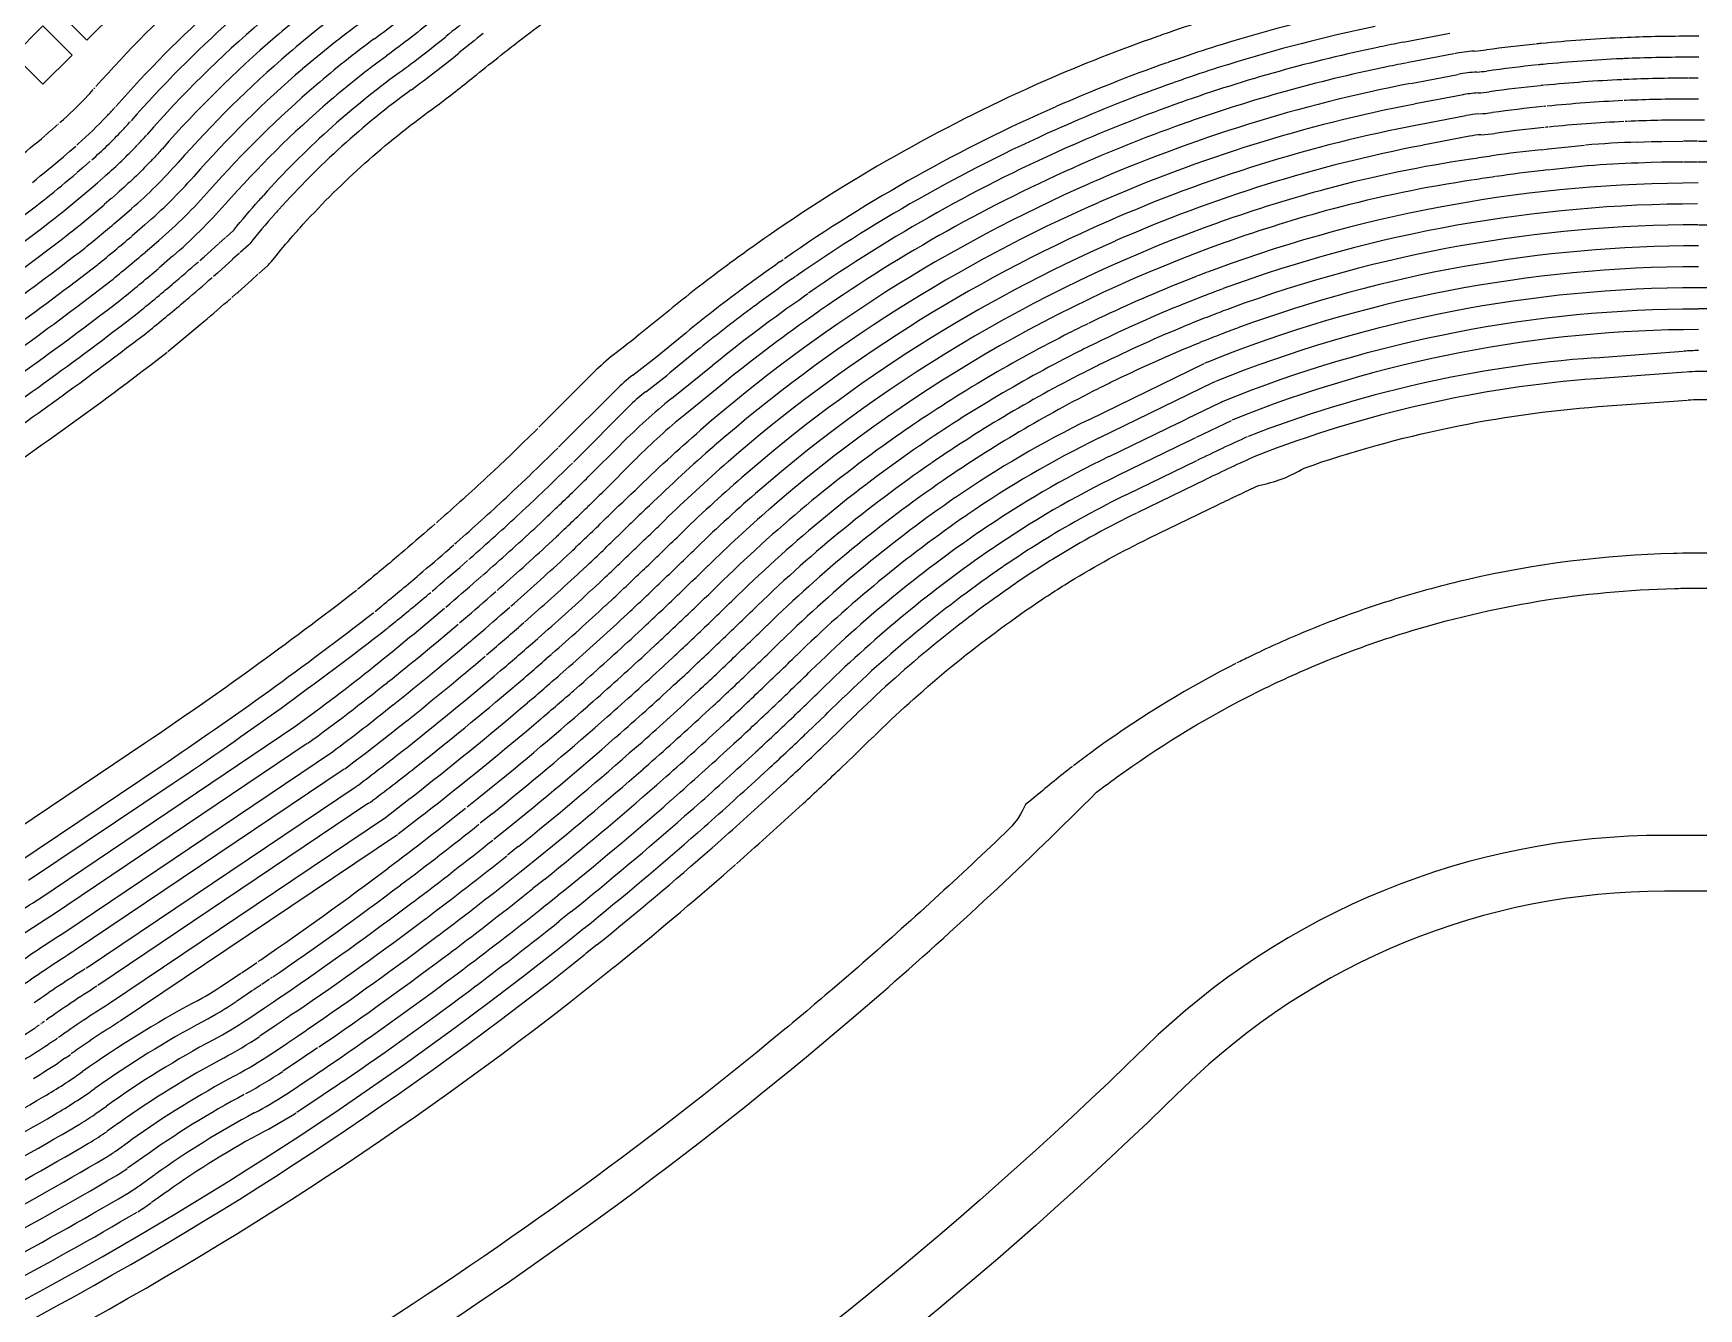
# Model space of a CAD drawing. Extents: x 1548 to 1929, y -174 to 95.
# Drawn here: x 1630.42 to 1636.48, y 40.56 to 45.2 of the extents above; entities that cross this region are included whole.
import ezdxf

# ---------------------------------------------------------------- set-up
doc = ezdxf.new("R2010")
doc.units = 0
doc.layers.add('gbr-dxf_layer0', color=7, linetype='Continuous')
doc.layers.add('gbr-outline-dxf_layer1', color=2, linetype='Continuous')

msp = doc.modelspace()

# ---------------------------------------------------------------- linework, layer by layer
at = {"layer": 'gbr-dxf_layer0'}
for p, q in [((1635.4022, 45.1657), (1635.5708, 45.1981)), ((1635.5863, 45.1235), (1635.4144, 45.0904)), ((1635.4293, 45.0155), (1635.601, 45.0485)), ((1635.6142, 44.9734), (1635.4457, 44.941)), ((1635.4594, 44.8658), (1635.6299, 44.8986)), ((1630.4834, 44.8453), (1630.4626, 44.8271)), ((1636.4975, 44.8823), (1636.4761, 44.8823)), ((1635.6431, 44.8235), (1635.4726, 44.7907)), ((1635.9042, 44.7747), (1635.911, 44.7756)), ((1635.9132, 44.7758), (1635.9291, 44.7774)), ((1635.9303, 44.7775), (1636.0612, 44.7914)), ((1636.2551, 44.8023), (1636.3017, 44.804)), ((1636.3036, 44.8041), (1636.3428, 44.805)), ((1636.3448, 44.805), (1636.4186, 44.8055)), ((1636.4754, 44.8058), (1664.3056, 44.8058)), ((1630.6228, 44.7309), (1630.6015, 44.7119)), ((1636.0714, 44.7158), (1635.937, 44.7016)), ((1636.3032, 44.7278), (1636.2565, 44.7261)), ((1636.3432, 44.7288), (1636.304, 44.7278)), ((1636.4214, 44.7293), (1636.3439, 44.7288)), ((1630.6009, 44.7113), (1630.5778, 44.6912)), ((1630.6272, 44.6332), (1630.6514, 44.6542)), ((1630.6515, 44.6542), (1630.6736, 44.6738)), ((1635.9192, 44.6998), (1635.9123, 44.6989)), ((1635.9356, 44.7015), (1635.9196, 44.6998)), ((1630.7017, 44.5969), (1630.6765, 44.5751)), ((1630.8243, 44.5017), (1630.7761, 44.4597)), ((1636.4756, 44.501), (1663.6233, 44.501)), ((1630.8251, 44.4013), (1630.8747, 44.4441)), ((1631.0929, 44.433), (1631.1176, 44.4549)), ((1631.2011, 44.4278), (1631.1707, 44.4002)), ((1630.9249, 44.3868), (1630.8743, 44.3431)), ((1631.1432, 44.3757), (1631.0901, 44.3279)), ((1631.1686, 44.3984), (1631.1432, 44.3758)), ((1633.1361, 44.3677), (1633.1458, 44.3748)), ((1631.089, 44.327), (1631.0732, 44.3134)), ((1633.1904, 44.3129), (1633.1799, 44.3053)), ((1631.14, 44.2366), (1631.1555, 44.2498)), ((1663.6251, 44.2724), (1636.4758, 44.2724)), ((1633.2799, 44.1894), (1633.2692, 44.1816)), ((1636.4761, 44.1963), (1663.6246, 44.1963)), ((1632.6866, 44.0226), (1632.7936, 44.1097)), ((1632.842, 44.0508), (1632.734, 43.9629)), ((1632.74, 43.8694), (1632.8897, 43.9912)), ((1634.2601, 43.7931), (1634.6781, 43.9963)), ((1636.0997, 44.0176), (1636.4207, 44.0415)), ((1632.9383, 43.9325), (1632.7885, 43.8106)), ((1634.7106, 43.9274), (1634.2947, 43.7253)), ((1636.4286, 43.9657), (1636.1039, 43.9415)), ((1663.6092, 43.9676), (1636.4763, 43.9676)), ((1632.3292, 43.6923), (1632.538, 43.901)), ((1634.3322, 43.6585), (1634.5841, 43.7808)), ((1634.585, 43.7812), (1634.615, 43.7957)), ((1634.7754, 43.7888), (1634.6481, 43.7271)), ((1634.6182, 43.7126), (1634.3662, 43.5903)), ((1634.6466, 43.7264), (1634.6189, 43.713)), ((1632.6107, 43.6501), (1632.4911, 43.5305)), ((1634.3988, 43.5214), (1634.6515, 43.6441)), ((1632.1643, 43.5332), (1632.2253, 43.5911)), ((1634.6839, 43.5751), (1634.4334, 43.4535)), ((1632.2778, 43.5359), (1632.2168, 43.478)), ((1632.2166, 43.4778), (1632.1903, 43.453)), ((1632.2423, 43.397), (1632.2688, 43.422)), ((1631.9332, 43.3244), (1631.9479, 43.3373)), ((1632.3211, 43.3666), (1632.2942, 43.3412)), ((1631.9981, 43.28), (1631.9839, 43.2675)), ((1632.3462, 43.2853), (1632.3731, 43.3105)), ((1632.0342, 43.2101), (1632.05, 43.2237)), ((1632.425, 43.2546), (1632.398, 43.2294)), ((1632.1004, 43.1666), (1632.0834, 43.1519)), ((1632.5289, 43.1429), (1632.5018, 43.1178)), ((1631.6617, 43.0949), (1631.6863, 43.1153)), ((1632.134, 43.0948), (1632.1518, 43.1101)), ((1632.5533, 43.0617), (1632.581, 43.0873)), ((1631.7095, 43.0355), (1631.7034, 43.0307)), ((1631.7353, 43.0569), (1631.7105, 43.0363)), ((1632.2023, 43.0531), (1632.1835, 43.0368)), ((1632.6326, 43.0312), (1632.6055, 43.0061)), ((1632.2344, 42.9798), (1632.253, 42.9962)), ((1632.3029, 42.9386), (1632.2843, 42.9223)), ((1632.7363, 42.9193), (1632.7085, 42.8937)), ((1632.3346, 42.8649), (1632.3552, 42.883)), ((1632.4051, 42.8254), (1632.3848, 42.8076)), ((1632.8396, 42.8072), (1632.8117, 42.7815)), ((1633.354, 42.7706), (1633.3649, 42.7813)), ((1632.4358, 42.7509), (1632.4554, 42.7681)), ((1632.8635, 42.7257), (1632.8912, 42.7511)), ((1633.2995, 42.7177), (1633.309, 42.7269)), ((1633.3091, 42.727), (1633.3539, 42.7706)), ((1633.4071, 42.716), (1633.3621, 42.6723)), ((1632.506, 42.7111), (1632.4854, 42.6931)), ((1632.5358, 42.6359), (1632.5561, 42.6536)), ((1632.943, 42.6952), (1632.9151, 42.6695)), ((1633.3523, 42.6627), (1633.3138, 42.6255)), ((1633.362, 42.6721), (1633.3525, 42.6629)), ((1631.415, 42.6145), (1630.4846, 41.9879)), ((1632.6066, 42.5966), (1632.5864, 42.5788)), ((1633.3134, 42.6251), (1633.2822, 42.5954)), ((1632.6367, 42.5216), (1632.657, 42.5393)), ((1633.0461, 42.5829), (1633.0187, 42.5577)), ((1631.5493, 42.5208), (1630.5674, 41.8598)), ((1632.7068, 42.4817), (1632.6866, 42.464)), ((1633.0705, 42.5018), (1633.0978, 42.5268)), ((1633.1493, 42.4706), (1633.1218, 42.4455)), ((1630.9264, 42.4692), (1630.4011, 42.1157)), ((1630.61, 41.7966), (1631.5925, 42.458)), ((1631.9963, 42.3839), (1632.0393, 42.4178)), ((1632.737, 42.4068), (1632.7576, 42.4248)), ((1631.8367, 42.3553), (1631.7452, 42.2844)), ((1632.0869, 42.3584), (1632.0439, 42.3244)), ((1632.8072, 42.367), (1632.7875, 42.3497)), ((1632.0938, 42.2663), (1632.1344, 42.2986)), ((1632.8376, 42.2922), (1632.8582, 42.3103)), ((1631.7426, 42.2825), (1630.7341, 41.604)), ((1632.1822, 42.2392), (1632.1432, 42.2083)), ((1632.9082, 42.2527), (1632.8883, 42.2353)), ((1632.1886, 42.1466), (1632.2297, 42.1793)), ((1632.9553, 42.1583), (1632.9731, 42.1741)), ((1632.2778, 42.1201), (1632.2356, 42.0866)), ((1632.2836, 42.0271), (1632.3254, 42.0606)), ((1632.3734, 42.0014), (1632.3317, 41.968)), ((1632.3794, 41.9082), (1632.4215, 41.942)), ((1632.4688, 41.8822), (1632.4268, 41.8485)), ((1631.1139, 41.7389), (1631.173, 41.7786)), ((1631.2778, 41.7573), (1631.2494, 41.7374)), ((1632.4905, 41.769), (1632.5329, 41.803)), ((1631.2161, 41.7158), (1631.1571, 41.6761)), ((1631.2473, 41.7361), (1631.2178, 41.7169)), ((1631.1988, 41.6119), (1631.2587, 41.6522)), ((1631.3637, 41.6314), (1631.3359, 41.612)), ((1630.4394, 41.59), (1630.4291, 41.583)), ((1630.4464, 41.5944), (1630.4444, 41.5931)), ((1631.3017, 41.5893), (1631.2418, 41.549)), ((1631.3345, 41.611), (1631.3021, 41.5896)), ((1631.3784, 41.5486), (1631.4078, 41.5688)), ((1630.4723, 41.5198), (1630.4907, 41.5323)), ((1631.2841, 41.4854), (1631.3444, 41.5258)), ((1631.345, 41.5262), (1631.3782, 41.5484)), ((1631.4519, 41.5067), (1631.4209, 41.4854)), ((1630.533, 41.4689), (1630.5145, 41.4563)), ((1631.3861, 41.4621), (1631.3259, 41.4217)), ((1631.4199, 41.4847), (1631.3868, 41.4625)), ((1631.4638, 41.4223), (1631.5003, 41.4471)), ((1631.3354, 41.3361), (1631.4293, 41.3989)), ((1631.4298, 41.3992), (1631.4634, 41.422)), ((1631.5437, 41.3844), (1631.5073, 41.3597)), ((1631.4723, 41.336), (1631.3766, 41.272)), ((1631.5066, 41.3593), (1631.4731, 41.3365)), ((1630.6424, 41.2655), (1630.684, 41.2949)), ((1630.7284, 41.2329), (1630.6867, 41.2035)), ((1630.7157, 41.1304), (1630.7729, 41.1707)), ((1630.8163, 41.1081), (1630.7606, 41.0687)), ((1630.8035, 41.0056), (1630.8606, 41.046)), ((1630.9053, 40.9843), (1630.8481, 40.9438))]:
    msp.add_line(p, q, dxfattribs=at)
at = {"layer": 'gbr-dxf_layer0', "linetype": 'Continuous'}
for points in [[(1632.6513, 45.7995, 0.031626), (1631.8816, 45.255, -0.015796), (1631.7035, 45.1161)], [(1635.6594, 45.4654, -0.016665), (1635.6363, 45.4632, 0.030437), (1635.5236, 45.4482), (1635.3521, 45.4152, 0.003844), (1635.264, 45.3974, 0.024665), (1634.7092, 45.2536, 0.007489), (1634.5698, 45.2081, 0.00285), (1634.5081, 45.1866, 0.018737), (1634.0976, 45.0248, 0.04827), (1633.094, 44.4627)], [(1631.3872, 44.4888, -0.052047), (1631.8538, 44.9107, 0.002988), (1631.8941, 44.9407, 0.010153), (1632.0308, 45.0476, -0.004011), (1632.1189, 45.1182, -0.004987), (1632.173, 45.1606, -0.005088), (1632.2759, 45.2379, -0.006838), (1632.4326, 45.3509, 0.017764), (1632.4405, 45.3567)], [(1666.3983, 42.2801), (1636.3529, 42.2801, 0.196007), (1634.4629, 41.5094, -0.196002), (1624.0481, 37.2636), (1618.5478, 37.2636, -0.196002), (1608.133, 41.5094, 0.196006), (1606.243, 42.2801), (1585.1264, 42.2801, -0.414217), (1584.3299, 43.0766), (1584.3299, 45.0951, -0.014221), (1584.3296, 45.105)], [(1630.5761, 44.7912, -0.008883), (1630.5809, 44.7955, 0.024559), (1630.6853, 44.8962)], [(1630.5051, 44.8649, -0.020728), (1630.5021, 44.8621), (1630.4842, 44.8461)], [(1630.4152, 44.6558, 0.003198), (1630.5282, 44.7491), (1630.5511, 44.769), (1630.5723, 44.788)], [(1630.8877, 44.7783, -0.01082), (1630.8823, 44.7724, -0.006478), (1630.8527, 44.74)], [(1630.8523, 44.7396, -0.024625), (1630.7313, 44.6232, -0.013002), (1630.724, 44.6168), (1630.7023, 44.5975)], [(1664.4106, 44.7119, -0.031557), (1664.4061, 44.7134, 0.081989), (1664.3144, 44.7299, -0.040761), (1664.3082, 44.7296), (1636.474, 44.7296)], [(1630.1998, 44.3041, 0.007776), (1630.5104, 44.5364, 0.003265), (1630.6271, 44.6331)], [(1629.9392, 43.936, 0.016265), (1630.6054, 44.4169, 0.003329), (1630.7259, 44.517), (1630.7749, 44.5598)], [(1631.1199, 44.457), (1631.1478, 44.4823, -0.010945), (1631.2382, 44.5894)], [(1631.2956, 44.5393, 0.011153), (1631.2057, 44.4327, -0.042508), (1631.2013, 44.428)], [(1631.2391, 44.3245), (1631.2591, 44.3428), (1631.2698, 44.3527, 0.038367), (1631.2845, 44.3682), (1631.3013, 44.389, -0.008989), (1631.3717, 44.4718, -0.002946), (1631.3864, 44.4881)], [(1633.0923, 44.4616, 0.012715), (1633.0867, 44.4576), (1633.0763, 44.4502, 0.007313), (1632.9348, 44.3484, 0.006363), (1632.8289, 44.2681, 0.005339), (1632.7296, 44.1888), (1632.6216, 44.101, -0.009839), (1632.5385, 44.0359, 0.035317), (1632.4662, 43.9732), (1632.2576, 43.7647)], [(1630.0243, 43.8095, 0.01631), (1630.7004, 44.2976, 0.003397), (1630.8249, 44.4012)], [(1630.1101, 43.6835, 0.016342), (1630.7956, 44.1784, 0.003445), (1630.9234, 44.2848)], [(1630.9081, 44.0403), (1630.9663, 44.0885), (1631.0384, 44.149, 0.003079), (1631.1362, 44.2333)], [(1632.8902, 43.9916, -0.018275), (1633.2239, 44.2428), (1633.236, 44.2517)], [(1634.6164, 43.7964), (1634.7393, 43.856, -0.058348), (1634.7471, 43.8602, -0.096132), (1636.4747, 44.1962)], [(1629.3714, 42.9803, 0.010418), (1629.3762, 42.9831, 0.005267), (1629.8954, 43.3245), (1630.2091, 43.5353, 0.016361), (1630.9048, 44.0377)], [(1636.1027, 43.9415, 0.074512), (1634.8648, 43.6599, 0.006816), (1634.6847, 43.5755)], [(1632.6454, 43.8934, 0.035376), (1632.5919, 43.8472), (1632.3831, 43.6384)], [(1633.4791, 42.6437), (1633.4892, 42.6536, -0.042084), (1634.0465, 43.1106, -0.012899), (1634.1893, 43.2033, -0.024826), (1634.4765, 43.361), (1634.7293, 43.4837, -0.00565), (1634.8761, 43.5531, 0.089193), (1635.0412, 43.6163, -0.065661), (1636.1115, 43.8398), (1636.4361, 43.864)], [(1636.4382, 43.8642, -0.016544), (1636.4768, 43.8657), (1663.6106, 43.8657, -0.19894), (1664.2644, 43.5947), (1664.3822, 43.4769), (1664.4757, 43.3831, 0.198886), (1664.9548, 43.1845), (1665.8829, 43.1845, 0.018038), (1665.9626, 43.1876, 0.007268), (1665.9944, 43.1903)], [(1632.2538, 43.7609, -0.003787), (1632.1548, 43.6646), (1632.0946, 43.6074), (1632.0684, 43.5828, -0.005132), (1631.8911, 43.4228, 0.007532), (1631.8847, 43.4172)], [(1632.3732, 43.3105, 0.003306), (1632.488, 43.4203, -0.009751), (1632.6076, 43.5353, -0.014619), (1632.8456, 43.7543)], [(1632.269, 43.4222, 0.003262), (1632.381, 43.5289, -0.004507), (1632.4372, 43.5844), (1632.5568, 43.7039)], [(1631.9512, 43.34, -0.012016), (1631.9579, 43.3459, 0.005164), (1632.1379, 43.5083), (1632.1641, 43.533)], [(1631.8807, 43.4139), (1631.8662, 43.4009, -0.003184), (1631.7542, 43.3047)], [(1632.0528, 43.2264, -0.027648), (1632.056, 43.229, 0.005274), (1632.2423, 43.397)], [(1631.7522, 43.3029, 0.004207), (1631.7471, 43.2983, -0.003052), (1631.6219, 43.1942), (1631.5977, 43.1741)], [(1632.4497, 43.1734), (1632.4774, 43.1991, 0.00338), (1632.5965, 43.3124)], [(1664.6091, 42.6267), (1664.607, 42.6267, -0.0775), (1664.4678, 42.662, -0.095891), (1664.3213, 42.7613), (1664.0637, 43.0189), (1663.8829, 43.2, 0.198312), (1663.6248, 43.3069), (1636.4763, 43.3069, 0.003992), (1636.4174, 43.3064), (1636.3978, 43.3059, -0.011109), (1636.3856, 43.3054, 0.050647), (1635.6378, 43.2112, 0.018565), (1635.3706, 43.139)], [(1631.6868, 43.1157, 0.003083), (1631.8143, 43.2217, -0.005636), (1631.8197, 43.2266)], [(1631.5934, 43.1708, -0.016628), (1630.8268, 42.6168), (1630.3028, 42.264, 0.012958), (1630.1024, 42.1299)], [(1633.9881, 43.1942, 0.042049), (1633.4181, 42.7267), (1633.4075, 42.7164)], [(1635.3686, 43.1383, 0.020564), (1635.0798, 43.0354), (1635.0564, 43.0258), (1635.0336, 43.0164, 0.014033), (1634.8431, 42.93, 0.004671), (1634.7968, 42.9074)], [(1634.8589, 42.796, -0.004206), (1634.8985, 42.8153, -0.017436), (1635.1279, 42.9174, -0.020694), (1635.4085, 43.0174, -0.069227), (1636.3882, 43.1782, 0.009075), (1636.4027, 43.1787, -0.005163), (1636.4766, 43.1795), (1663.6246, 43.1795, -0.198254), (1663.7928, 43.1099), (1664.2312, 42.6715, 0.095921), (1664.4179, 42.545, 0.077537), (1664.5952, 42.5), (1664.6048, 42.499)], [(1632.6568, 42.9497), (1632.6846, 42.9752, 0.003402), (1632.8076, 43.0921)], [(1631.7274, 42.7551, 0.006702), (1632.013, 42.9902, -0.009097), (1632.018, 42.9946)], [(1632.7607, 42.8382), (1632.7879, 42.8632, 0.00341), (1632.9129, 42.9815)], [(1630.2421, 41.9171, -0.003477), (1630.2472, 41.9205, -0.013317), (1630.4418, 42.0509), (1631.3735, 42.6784, 0.012538), (1631.6583, 42.8956)], [(1634.7933, 42.9054), (1634.7907, 42.9041), (1634.7697, 42.8932, 0.040208), (1634.2609, 42.5772, 0.004947), (1634.2022, 42.5332)], [(1629.6102, 39.2628), (1629.6298, 39.2712, 0.004111), (1629.8404, 39.3626), (1629.9392, 39.4251), (1630.1233, 39.4917), (1630.1789, 39.5178), (1630.2412, 39.5481), (1630.2607, 39.5572), (1630.3031, 39.5778), (1630.3344, 39.593, 0.00484), (1630.5759, 39.7147), (1630.6118, 39.7332), (1630.6554, 39.7553), (1630.7375, 39.7988, 0.016802), (1631.5528, 40.2671, 0.037765), (1633.3951, 41.6126), (1633.5023, 41.705, 0.017743), (1634.2864, 42.4373, -0.006176), (1634.3575, 42.4901, -0.038834), (1634.8335, 42.7828), (1634.8513, 42.7919), (1634.8579, 42.7955)], [(1630.3215, 41.7863, -0.023043), (1630.3242, 41.7884, -0.008706), (1630.3338, 41.795, -0.013592), (1630.5256, 41.9235), (1631.5066, 42.584, 0.007844), (1631.7266, 42.7545)], [(1632.9669, 42.6137), (1632.9946, 42.6391, 0.003424), (1633.1236, 42.7604)], [(1630.1604, 42.0462, -0.01308), (1630.3582, 42.1787), (1630.8834, 42.5321)], [(1634.1987, 42.5305, 0.01149), (1634.0656, 42.4228), (1634.0501, 42.4096), (1634.0275, 42.3923, -0.095557), (1633.9688, 42.3041, -0.012434), (1633.4186, 41.801), (1633.3239, 41.7194), (1633.3125, 41.7095, -0.004647), (1633.0991, 41.531, -0.033123), (1631.4857, 40.3753, -0.007194), (1631.1438, 40.17, -0.009619), (1630.6775, 39.9112), (1630.6142, 39.8777), (1630.5969, 39.8685), (1630.5538, 39.8464), (1630.5174, 39.8279, -0.00484), (1630.2782, 39.7072)], [(1631.5943, 42.4591, 0.010625), (1631.5982, 42.4617, 0.005647), (1631.7596, 42.5858)], [(1633.2187, 42.3958, 0.003449), (1633.3521, 42.5211), (1633.3841, 42.5515)], [(1630.5097, 41.5457, -0.013922), (1630.6922, 41.6677), (1631.6997, 42.3455), (1631.7893, 42.415)], [(1631.6413, 42.3989, -0.011327), (1631.6343, 42.3943), (1630.6535, 41.734)], [(1632.9759, 42.1766, 0.00545), (1633.191, 42.3707), (1633.2177, 42.3951)], [(1631.2358, 41.8211, -0.00615), (1631.2456, 41.8276, 0.011393), (1631.7087, 42.1606)], [(1631.3227, 41.6956, -0.006597), (1631.3299, 41.7003, 0.011428), (1631.8001, 42.0383)], [(1631.4082, 41.5692, -0.011095), (1631.415, 41.5738, 0.011465), (1631.8926, 41.9168)], [(1630.4589, 41.6034, -0.022149), (1630.4563, 41.6015), (1630.4495, 41.5966)]]:
    msp.add_lwpolyline(points, format="xyb", dxfattribs=at)
for points in [[(1630.5071, 45.2788), (1630.6131, 45.3848), (1630.7191, 45.2788), (1630.6131, 45.1727)], [(1630.3472, 45.1188), (1630.4532, 45.2249), (1630.5592, 45.1189), (1630.4532, 45.0128)]]:
    msp.add_lwpolyline(points, close=True, dxfattribs=at)
for points in [[(1631.024, 44.3716), (1631.0395, 44.3849), (1631.0924, 44.4326)], [(1631.1578, 44.2518), (1631.1629, 44.2564), (1631.2114, 44.3001), (1631.2353, 44.3214)], [(1633.2294, 42.6503), (1633.261, 42.6804), (1633.2995, 42.7177)], [(1633.4237, 42.5899), (1633.4557, 42.6211), (1633.4781, 42.6427)], [(1633.3846, 42.552), (1633.3978, 42.565), (1633.4232, 42.5896)], [(1631.1757, 41.7804), (1631.2069, 41.8007), (1631.2318, 41.8181)], [(1631.2595, 41.6527), (1631.2919, 41.6742), (1631.3212, 41.6946)]]:
    msp.add_lwpolyline(points, dxfattribs=at)
at = {"layer": 'gbr-dxf_layer0'}
for centre, radius, start, end in [((1634.0508, 41.9922), 4.5459, 131.83784, 138.50582), ((1633.638, 42.4617), 3.5898, 126.34134, 130.67926), ((1634.0513, 41.9927), 4.4439, 131.84102, 138.59323), ((1633.6391, 42.4629), 3.5131, 126.1268, 130.71388), ((1629.5937, 48.0063), 3.5021, 306.14771, 309.73895), ((1636.5022, 39.5602), 7.2565, 128.26287, 129.16971), ((1636.4443, 39.7055), 5.7112, 101.7265, 107.36735), ((1634.0513, 41.9927), 4.3677, 131.84677, 138.62659), ((1634.0497, 41.9911), 4.2913, 130.76465, 138.5993), ((1633.6392, 42.463), 3.4369, 126.11634, 130.70858), ((1636.5021, 39.5601), 7.1803, 128.26529, 129.17344), ((1636.4443, 39.7055), 5.635, 101.71472, 107.35613), ((1634.0497, 41.9911), 4.2151, 130.75888, 138.6043), ((1633.6402, 42.4632), 3.3608, 126.12814, 130.73082), ((1629.3262, 48.3636), 4.101, 306.21732, 309.2028), ((1636.4439, 39.7055), 5.5586, 101.72285, 109.4505), ((1636.16, 40.565), 4.8061, 107.2034, 108.90468), ((1636.4632, 39.6304), 5.6361, 100.87216, 101.74705), ((1635.6117, 45.8129), 0.6813, 274.16382, 277.78275), ((1636.4321, 39.7043), 5.4822, 95.75411, 97.61991), ((1635.9632, 44.4454), 0.718, 94.85432, 96.24663), ((1636.4443, 39.7052), 5.4824, 92.64771, 95.65382), ((1636.2406, 44.2757), 0.9074, 92.59411, 93.03158), ((1636.4352, 39.705), 5.4822, 90.00299, 92.43989), ((1636.433, 39.705), 5.4823, 89.53771, 89.96626), ((1634.048, 41.9895), 4.1387, 130.73615, 138.5695), ((1633.6402, 42.4632), 3.2846, 126.15086, 130.72484), ((1629.3263, 48.3636), 4.1772, 306.2063, 309.19622), ((1636.4647, 39.6306), 5.7887, 109.39687, 113.69135), ((1636.4533, 39.7086), 5.7113, 108.91505, 109.53092), ((1636.16, 40.565), 4.7299, 107.19033, 108.89222), ((1636.4634, 39.6304), 5.5599, 100.89769, 101.73735), ((1635.7032, 44.5297), 0.6051, 94.10158, 100.99957), ((1636.4413, 39.7052), 5.4059, 95.84749, 97.817), ((1635.9612, 44.4452), 0.6418, 94.58017, 96.12994), ((1636.4424, 39.7053), 5.4059, 92.61869, 95.64706), ((1636.2436, 44.276), 0.8309, 92.66109, 93.26473), ((1636.438, 39.705), 5.406, 90.02725, 92.45347), ((1636.4365, 39.705), 5.406, 89.56942, 89.9864), ((1634.048, 41.9895), 4.0625, 130.72956, 138.57309), ((1633.6418, 42.4646), 3.208, 126.16293, 138.07179), ((1636.4647, 39.6306), 5.7125, 109.41664, 113.68235), ((1636.4661, 39.6303), 5.4841, 100.92022, 113.68613), ((1636.4531, 39.7085), 5.6351, 108.90234, 109.54892), ((1636.4439, 39.7055), 5.4824, 101.71028, 109.43952), ((1635.7019, 44.5295), 0.5287, 93.5078, 100.87508), ((1635.6422, 45.5089), 0.4525, 273.63578, 277.94702), ((1636.4425, 39.7053), 5.3297, 92.63412, 95.66136), ((1636.2435, 44.276), 0.7547, 92.75566, 93.35397), ((1636.438, 39.705), 5.3298, 90.00256, 92.4683), ((1636.436, 39.705), 5.3298, 89.57873, 89.95615), ((1629.6086, 45.9087), 1.376, 311.19792, 316.76714), ((1629.6068, 45.9066), 1.3759, 316.90086, 318.39912), ((1630.8528, 44.7967), 0.2928, 136.08932, 137.25199), ((1634.0466, 41.9877), 3.9863, 130.70477, 138.5329), ((1633.6418, 42.4646), 3.1318, 126.17431, 138.08095), ((1635.7019, 44.5295), 0.4525, 93.67865, 101.02026), ((1635.6422, 45.5089), 0.5287, 273.4728, 277.80134), ((1636.4414, 39.7053), 5.3297, 95.82437, 97.83144), ((1635.9614, 44.4452), 0.5656, 94.73572, 95.93917), ((1636.441, 39.7053), 5.2534, 90.00175, 92.49749), ((1636.4397, 39.7053), 5.2534, 89.59984, 89.97208), ((1629.6077, 45.9077), 1.478, 316.82346, 318.3107), ((1630.8537, 44.7976), 0.1908, 136.21036, 138.03183), ((1634.0466, 41.9877), 3.9101, 130.69813, 138.53924), ((1636.4997, 39.5575), 5.8697, 113.72799, 124.7929), ((1636.4665, 39.6313), 5.6361, 109.42646, 113.71029), ((1636.4661, 39.6303), 5.4079, 100.89871, 113.69648), ((1635.7034, 44.5294), 0.3764, 94.11195, 101.10209), ((1635.6438, 45.5092), 0.6051, 273.34772, 277.78182), ((1636.4452, 39.7055), 5.2536, 95.8654, 97.8574), ((1635.9563, 44.4446), 0.4893, 94.24295, 95.25118), ((1636.4439, 39.7053), 5.2534, 92.64905, 95.66241), ((1636.2308, 44.2754), 0.6784, 91.73342, 92.09383), ((1630.4763, 44.9069), 0.0508, 307.73884, 312.1535), ((1629.6082, 45.9082), 1.5542, 311.13921, 316.79664), ((1629.6076, 45.9077), 1.5542, 316.8352, 318.33279), ((1630.7448, 44.9044), 0.0381, 310.43957, 315.26683), ((1636.4997, 39.5574), 5.7935, 113.71826, 124.79433), ((1636.4665, 39.6313), 5.5599, 109.41617, 113.70142), ((1636.4661, 39.6303), 5.3314, 100.89723, 113.68303), ((1635.6438, 45.5092), 0.6813, 273.53892, 277.67227), ((1636.4451, 39.7055), 5.1774, 95.8909, 97.87175), ((1635.9565, 44.4446), 0.4131, 93.98571, 95.53945), ((1636.4439, 39.7053), 5.1772, 92.65079, 95.67727), ((1636.2311, 44.2754), 0.6022, 91.55904, 92.10901), ((1636.4411, 39.7053), 5.1772, 90.01815, 92.47392), ((1636.4395, 39.7053), 5.1772, 89.61373, 89.98608), ((1623.1491, 53.5855), 11.4104, 309.14758, 309.85385), ((1629.6099, 45.91), 1.6306, 311.04537, 316.68809), ((1629.6079, 45.9077), 1.6305, 316.81176, 318.32434), ((1630.7437, 44.903), 0.1143, 316.57098, 319.22085), ((1636.4987, 39.5569), 5.7171, 113.71599, 124.7768), ((1636.4661, 39.6303), 5.2552, 100.9113, 113.69463), ((1635.7034, 44.5294), 0.3002, 93.75356, 101.30939), ((1636.4075, 40.081), 4.7207, 96.12804, 98.30542), ((1636.4417, 39.705), 5.1007, 92.11248, 94.24021), ((1636.4725, 39.5763), 5.2296, 90.00039, 90.56582), ((1630.6988, 44.6453), 0.1145, 129.73513, 131.49398), ((1629.6083, 45.9084), 1.7832, 310.88609, 318.54677), ((1636.4986, 39.5569), 5.6409, 113.70596, 124.78995), ((1636.309, 40.2102), 4.5779, 98.30376, 104.98874), ((1636.4802, 39.5772), 5.2296, 98.32067, 99.15097), ((1636.4417, 39.705), 5.0245, 92.12754, 94.2144), ((1636.4724, 39.5763), 5.1534, 90.01445, 90.53857), ((1623.1431, 53.5805), 11.5885, 309.17825, 309.90171), ((1630.6014, 44.7627), 0.1145, 309.83551, 313.14745), ((1629.6083, 45.9083), 1.8594, 310.86318, 318.53332), ((1636.4983, 39.5566), 5.5645, 113.69468, 131.02433), ((1636.475, 39.5765), 5.077, 90.00008, 110.22361), ((1636.309, 40.2102), 4.5017, 98.32014, 105.00447), ((1636.4803, 39.5772), 5.1534, 98.29801, 99.16586), ((1636.4074, 40.081), 4.6445, 96.1438, 98.27871), ((1622.8722, 54.4101), 12.4068, 305.9446, 307.71899), ((1629.607, 45.907), 1.9357, 310.92595, 318.60605), ((1632.8183, 43.1846), 2.1143, 137.68626, 138.34631), ((1636.4643, 39.6298), 5.1788, 105.00131, 109.5287), ((1623.124, 53.5647), 11.7412, 309.28817, 310.02767), ((1629.607, 45.907), 2.0119, 310.93487, 318.59884), ((1632.8182, 43.1846), 2.0381, 137.70064, 138.33157), ((1636.4983, 39.5566), 5.4883, 113.70581, 131.02918), ((1636.475, 39.5765), 5.0008, 90.02814, 110.21113), ((1636.4643, 39.6298), 5.1026, 105.01351, 109.54089), ((1622.8808, 54.4165), 12.5593, 305.90017, 307.67934), ((1636.4979, 39.5564), 5.4119, 113.68855, 131.02508), ((1636.4976, 39.556), 5.2595, 109.61395, 131.01888), ((1636.4755, 39.5765), 4.9246, 90.01572, 110.23209), ((1623.1154, 53.5576), 11.8937, 309.33196, 310.09266), ((1636.4979, 39.5564), 5.3357, 113.6988, 131.01716), ((1636.4975, 39.556), 5.1833, 109.62563, 131.01165), ((1636.4755, 39.5765), 4.8484, 89.99988, 110.22001), ((1622.8799, 54.4159), 12.7119, 303.96736, 307.69371), ((1624.195, 52.1796), 10.373, 310.44119, 311.13432), ((1636.4934, 39.5529), 5.8697, 124.89163, 126.57952), ((1636.4762, 39.5767), 4.7719, 90.00425, 111.97059), ((1623.1089, 53.5524), 12.0463, 309.36201, 310.13198), ((1624.1952, 52.1797), 10.4492, 310.43723, 311.13694), ((1636.4933, 39.5529), 5.7935, 124.90265, 126.5714), ((1636.4731, 39.5755), 5.0772, 111.05439, 111.9495), ((1636.0435, 40.7266), 3.8486, 110.12773, 111.22762), ((1622.8813, 54.4167), 12.8643, 303.95984, 307.69658), ((1636.0469, 40.1363), 5.1351, 126.46292, 127.91243), ((1636.4837, 39.58), 5.0769, 112.09118, 116.02167), ((1636.4731, 39.5755), 5.001, 111.04268, 111.93775), ((1636.0434, 40.7265), 3.7724, 110.11182, 111.21067), ((1636.4762, 39.5767), 4.6957, 90.02137, 111.98304), ((1623.1042, 53.5482), 12.1986, 309.37833, 310.16564), ((1636.4973, 39.5563), 5.8695, 127.90896, 129.12139), ((1636.4936, 39.5532), 5.6408, 124.87836, 129.06777), ((1636.0468, 40.1363), 5.0589, 126.45649, 127.90635), ((1636.4837, 39.58), 5.0007, 112.0801, 116.04097), ((1636.4812, 39.5785), 4.9247, 111.13857, 112.045), ((1636.0409, 40.7255), 3.6961, 110.08488, 111.15756), ((1622.8825, 54.4177), 13.0169, 303.94946, 307.69653), ((1636.4974, 39.5564), 5.7933, 127.90413, 129.11659), ((1636.4718, 39.5737), 5.0774, 116.71806, 124.4567), ((1636.0517, 40.4231), 4.1299, 115.78777, 116.7994), ((1636.4807, 39.5785), 4.9245, 112.05238, 116.00624), ((1636.0409, 40.7255), 3.6199, 110.06851, 111.18647), ((1636.4767, 39.5768), 4.5433, 90.00736, 111.93398), ((1636.0519, 40.4232), 4.0537, 115.815, 116.78888), ((1636.4807, 39.5785), 4.8483, 112.04064, 115.99553), ((1636.4814, 39.5786), 4.8485, 111.16452, 112.03693), ((1630.9214, 46.1815), 2.7887, 307.00205, 309.25352), ((1636.4718, 39.5737), 5.0012, 116.70846, 124.44898), ((1636.0512, 40.4228), 3.9774, 115.78984, 116.79484), ((1634.7631, 43.8257), 0.1906, 112.72924, 116.28881), ((1636.4233, 39.6702), 4.3595, 94.27556, 111.33399), ((1636.4803, 43.2793), 0.7645, 90.30848, 94.29898), ((1632.9455, 43.4917), 0.5776, 126.82415, 134.85729), ((1630.9214, 46.1815), 2.8649, 307.0132, 309.23208), ((1636.4733, 39.5744), 4.925, 116.73853, 124.45823), ((1636.0512, 40.4228), 3.9012, 115.77611, 116.78101), ((1634.7631, 43.8257), 0.1144, 113.1947, 116.61891), ((1636.4803, 43.2793), 0.6883, 90.42152, 94.11974), ((1634.2617, 41.9997), 2.4107, 129.15326, 135.00276), ((1636.4733, 39.5744), 4.8488, 116.72808, 124.47362), ((1634.2617, 41.9997), 2.3345, 129.14167, 135.00287), ((1636.4784, 39.578), 5.0776, 124.55443, 134.37782), ((1635.9015, 40.4162), 3.7547, 115.94775, 124.53619), ((1625.8169, 50.2822), 9.2649, 313.76477, 314.63062), ((1636.4738, 39.574), 5.4591, 130.96038, 134.30954), ((1636.4784, 39.578), 5.0014, 124.54708, 134.37791), ((1635.9015, 40.4162), 3.6785, 115.92383, 124.54781), ((1637.8755, 37.0024), 7.3828, 114.32401, 115.88544), ((1625.8169, 50.2823), 9.3411, 313.7652, 314.63016), ((1636.4761, 39.576), 5.3828, 130.99303, 134.33803), ((1636.4784, 39.578), 4.9249, 124.54648, 134.3778), ((1635.918, 40.3888), 3.634, 115.88816, 124.51585), ((1636.4761, 39.576), 5.3066, 130.9867, 134.33854), ((1636.4784, 39.578), 4.8487, 124.56183, 134.37619), ((1635.918, 40.3888), 3.5578, 115.87357, 124.50544), ((1635.5094, 40.4137), 4.3387, 134.09255, 135.12475), ((1636.4784, 39.578), 5.2302, 131.02745, 134.37389), ((1636.4784, 39.578), 4.7722, 124.54592, 134.37724), ((1635.9202, 40.3898), 3.4815, 115.93861, 121.58497), ((1624.1711, 52.1597), 11.837, 311.45619, 312.64217), ((1624.1081, 52.1003), 11.9887, 313.24191, 313.98581), ((1635.5018, 40.4061), 4.1862, 132.76404, 134.99768), ((1636.4784, 39.578), 5.154, 131.0204, 134.3759), ((1636.4784, 39.578), 4.696, 124.55421, 134.37859), ((1635.9201, 40.3898), 3.4053, 115.91304, 121.59925), ((1624.17, 52.1588), 12.2175, 313.60956, 314.3721), ((1636.4776, 39.5772), 4.6198, 124.54028, 134.36723), ((1624.2022, 52.186), 11.76, 310.37998, 311.10102), ((1624.1713, 52.1599), 11.9896, 311.43202, 312.64291), ((1624.0939, 52.0865), 12.1413, 313.33179, 314.087), ((1624.17, 52.1588), 12.2937, 313.60962, 314.37217), ((1636.4776, 39.5772), 4.5436, 124.53222, 134.36737), ((1635.9178, 40.3885), 3.4814, 121.55483, 124.4964), ((1624.2023, 52.1861), 11.8362, 310.37479, 311.10175), ((1632.0802, 43.1997), 0.1145, 130.22549, 132.87052), ((1624.1769, 52.165), 12.0659, 311.39544, 312.61335), ((1624.1784, 52.1667), 12.3699, 313.55755, 314.31821), ((1624.1783, 52.1667), 12.4461, 313.5579, 314.31855), ((1635.9178, 40.3885), 3.4052, 121.56614, 124.50839), ((1624.1941, 52.1792), 11.9127, 310.4259, 311.15289), ((1624.1769, 52.1649), 12.1421, 311.39395, 312.61312), ((1624.1162, 52.1079), 12.294, 313.18248, 313.95406), ((1624.1222, 52.1136), 12.3704, 313.14205, 313.91362), ((1624.1867, 52.1745), 12.5223, 313.51037, 314.26429), ((1636.4776, 39.5772), 4.4671, 124.52986, 134.16604), ((1623.1107, 53.5537), 13.5855, 309.40968, 310.11481), ((1624.1943, 52.1793), 11.9888, 310.42765, 311.14778), ((1624.1718, 52.1604), 12.2184, 311.41887, 312.64588), ((1624.122, 52.1134), 12.4466, 313.14121, 313.91395), ((1624.1867, 52.1745), 12.5985, 313.50738, 314.26448), ((1622.883, 54.418), 14.3276, 303.94653, 307.75933), ((1623.0989, 53.544), 13.662, 308.79523, 310.18517), ((1624.1878, 52.1736), 12.0651, 310.46827, 311.19066), ((1624.1716, 52.1603), 12.2946, 311.41668, 312.64921), ((1624.1849, 52.173), 12.6752, 313.5202, 314.27797), ((1622.8831, 54.4181), 14.4038, 303.94952, 307.75478), ((1623.0988, 53.5438), 13.7382, 308.79824, 310.18919), ((1624.1878, 52.1736), 12.1413, 310.46576, 311.18835), ((1624.1706, 52.1592), 12.3708, 311.4243, 312.65643), ((1624.1181, 52.1095), 12.599, 313.16357, 313.937), ((1624.185, 52.1731), 12.7514, 313.52079, 314.27732), ((1624.1899, 52.1757), 12.2179, 310.45256, 311.17742), ((1624.1706, 52.1592), 12.447, 311.42156, 312.65806), ((1624.1834, 52.1712), 12.8276, 313.53177, 314.28857), ((1623.0925, 53.5386), 13.8909, 308.68933, 310.22183), ((1624.19, 52.1758), 12.2941, 310.4554, 311.17502), ((1624.17, 52.1589), 12.5234, 311.42338, 312.66022), ((1624.1331, 52.1238), 12.7516, 313.06456, 313.84204), ((1624.1833, 52.1712), 12.9038, 313.53227, 314.28907), ((1627.1829, 48.4684), 7.2236, 305.8851, 308.77123), ((1623.0918, 53.5378), 13.967, 308.36111, 310.25238), ((1624.1907, 52.1763), 12.3702, 310.44961, 311.17324), ((1624.17, 52.1589), 12.5996, 311.42462, 312.6621), ((1624.1695, 52.1581), 12.6756, 311.42584, 312.66673), ((1624.1483, 52.1381), 12.8279, 312.9661, 313.74576), ((1624.172, 52.1603), 12.9803, 313.60296, 314.35821), ((1623.0917, 53.5378), 14.0432, 308.35897, 310.25532), ((1624.1904, 52.176), 12.4465, 310.44908, 311.17287), ((1624.1695, 52.1581), 12.7518, 311.42721, 312.66374), ((1624.1482, 52.1381), 12.9041, 312.96899, 313.74548), ((1624.1718, 52.1601), 13.0565, 313.60437, 314.35845), ((1623.0877, 53.5345), 14.1196, 308.04817, 310.27825), ((1624.1843, 52.1706), 12.5227, 308.84934, 311.21459), ((1624.169, 52.1578), 12.8281, 311.42832, 312.66794), ((1626.1767, 49.6871), 8.9566, 306.87606, 308.6847), ((1623.0878, 53.5346), 14.1958, 308.05157, 310.27592), ((1624.1842, 52.1705), 12.5989, 308.85193, 311.21112), ((1624.1688, 52.1577), 12.9043, 311.42763, 312.66785), ((1624.1624, 52.1516), 13.0567, 312.8774, 313.65836), ((1624.1826, 52.1695), 12.6754, 308.85554, 311.22251), ((1624.1681, 52.157), 12.9805, 311.43401, 312.67377), ((1624.1765, 52.1646), 13.133, 312.79075, 313.57486), ((1624.1766, 52.1647), 13.2092, 312.789, 313.57563), ((1624.1826, 52.1695), 12.7516, 308.85782, 311.22406), ((1624.1682, 52.1571), 13.0567, 311.42957, 312.67462), ((1626.1718, 49.6834), 9.1094, 306.91553, 308.20874), ((1624.1785, 52.1658), 12.8278, 308.87883, 311.24971), ((1624.1676, 52.1565), 13.1329, 311.43425, 312.67892), ((1624.1785, 52.1658), 12.904, 308.88258, 311.24762), ((1624.1676, 52.1565), 13.2091, 311.43165, 312.67661), ((1624.1783, 52.1655), 12.5221, 306.97285, 308.60164), ((1624.1777, 52.1652), 12.9804, 308.88202, 311.25249), ((1624.1777, 52.1653), 13.0566, 308.88426, 311.25434), ((1624.1784, 52.1655), 12.5983, 306.9669, 308.60458), ((1624.1741, 52.1619), 13.1327, 308.90529, 311.27302), ((1624.18, 52.1665), 12.6747, 306.95958, 308.61463), ((1624.1741, 52.1619), 13.2089, 308.9024, 311.27557), ((1624.1799, 52.1665), 12.7509, 306.96255, 308.63193), ((1624.175, 52.1628), 12.8274, 306.99128, 308.65952), ((1624.1746, 52.1625), 13.3108, 308.89908, 311.27287), ((1624.1681, 52.1577), 12.5982, 304.4186, 307.02155), ((1624.175, 52.1628), 12.9036, 306.98775, 308.65651), ((1632.7947, 38.3299), 4.3263, 122.29519, 125.35336), ((1624.1743, 52.1621), 12.98, 306.99773, 308.66222), ((1624.1692, 52.1583), 12.7508, 304.40083, 307.02045), ((1624.1744, 52.1622), 13.0562, 306.99207, 308.66363), ((1624.1726, 52.1609), 13.1328, 297.97385, 308.67414), ((1624.1726, 52.1609), 13.209, 297.9701, 308.67113), ((1632.7948, 38.3298), 4.174, 122.27684, 125.39473), ((1624.1726, 52.1609), 12.9035, 304.37199, 306.99892), ((1632.7933, 38.3291), 4.0975, 122.23996, 125.37251), ((1624.1729, 52.161), 13.311, 297.99704, 308.67248), ((1631.5136, 41.4101), 0.42, 122.60639, 123.63019), ((1624.1721, 52.1604), 12.9799, 304.37596, 307.0052), ((1632.7934, 38.3291), 4.0213, 122.2229, 125.38363), ((1630.3452, 42.8863), 1.3811, 298.42675, 303.79871), ((1624.1721, 52.1604), 13.0561, 304.37865, 307.00012), ((1632.7926, 38.3284), 3.7923, 118.18459, 125.36658), ((1630.3451, 42.8863), 1.4573, 298.3624, 303.82477), ((1631.5145, 41.4109), 0.2671, 122.37586, 124.20119), ((1629.5324, 42.9196), 1.6096, 300.31874, 303.8136), ((1632.7925, 38.3283), 3.8688, 122.17573, 125.30956), ((1632.7926, 38.3284), 3.7161, 118.21053, 125.35736), ((1630.3471, 42.8875), 1.5338, 298.32298, 303.70248), ((1629.5307, 42.9183), 1.686, 300.27199, 303.93221), ((1629.539, 42.9242), 1.6862, 304.38175, 304.99552), ((1632.7946, 38.3296), 3.6397, 118.2208, 125.43545), ((1630.3471, 42.8875), 1.61, 298.26402, 303.73132), ((1629.5307, 42.9184), 1.7622, 300.24514, 303.90875), ((1629.5393, 42.9244), 1.7624, 304.34638, 305.11658), ((1632.7946, 38.3296), 3.5635, 118.24708, 125.42463), ((1630.3484, 42.8882), 1.6862, 298.53545, 303.68276), ((1629.5316, 42.9191), 1.8387, 300.20506, 305.40941), ((1632.7962, 38.3304), 3.4873, 118.15256, 125.45439), ((1630.3484, 42.8882), 1.7624, 298.57957, 303.65933), ((1624.1564, 52.1521), 12.5224, 298.05226, 300.2031), ((1629.5316, 42.9191), 1.9149, 300.23075, 305.4292), ((1632.7961, 38.3303), 3.4111, 118.17174, 125.46556), ((1630.4698, 42.6939), 1.6102, 297.88349, 302.50177), ((1624.1564, 52.1521), 12.5986, 298.0557, 300.20632), ((1630.1398, 41.975), 0.8695, 300.48828, 305.2545), ((1632.795, 38.3298), 3.3346, 118.14819, 125.44514), ((1630.4698, 42.6939), 1.6864, 297.91069, 302.45315), ((1624.1616, 52.1548), 12.6748, 298.03261, 300.42486), ((1630.1398, 41.975), 0.9457, 300.53691, 305.30361), ((1632.795, 38.3298), 3.2584, 118.13306, 125.43593), ((1624.1616, 52.1548), 12.751, 298.02525, 300.42854), ((1624.1657, 52.1571), 12.8274, 298.00783, 300.51992), ((1630.3028, 41.7207), 0.7205, 301.57859, 304.89692), ((1624.1656, 52.1571), 12.9036, 298.00466, 300.51648), ((1630.3028, 41.7207), 0.7967, 301.51822, 304.9826), ((1624.1694, 52.1591), 12.9799, 297.98616, 300.50786), ((1630.3012, 41.7199), 0.8733, 301.6443, 305.08219), ((1624.1694, 52.1591), 13.0561, 297.98993, 300.5012), ((1630.3012, 41.7199), 0.9495, 301.54793, 305.12253)]:
    msp.add_arc(centre, radius, start, end, dxfattribs=at)
at = {"layer": 'gbr-outline-dxf_layer1', "linetype": 'Continuous'}
msp.add_lwpolyline([(1584.1264, 43.0766), (1584.1264, 54.6765, -0.414215), (1585.1264, 55.6765), (1606.6575, 55.6765, -0.202321), (1617.474, 51.113, 0.202214), (1618.548, 50.66), (1624.0479, 50.66, 0.202309), (1625.1223, 51.1134, -0.202312), (1635.9384, 55.6765), (1666.9464, 55.6765, -0.414215), (1667.9464, 54.6765), (1667.9464, 43.0766, -0.414215), (1666.9464, 42.0766), (1636.3529, 42.0766, 0.196013), (1634.6051, 41.3639, -0.196007), (1624.0479, 37.0601), (1618.548, 37.0601, -0.196007), (1607.9907, 41.3639, 0.196009), (1606.243, 42.0766), (1585.1264, 42.0766, -0.414215)], format="xyb", close=True, dxfattribs=at)

doc.saveas('drawing.dxf')
